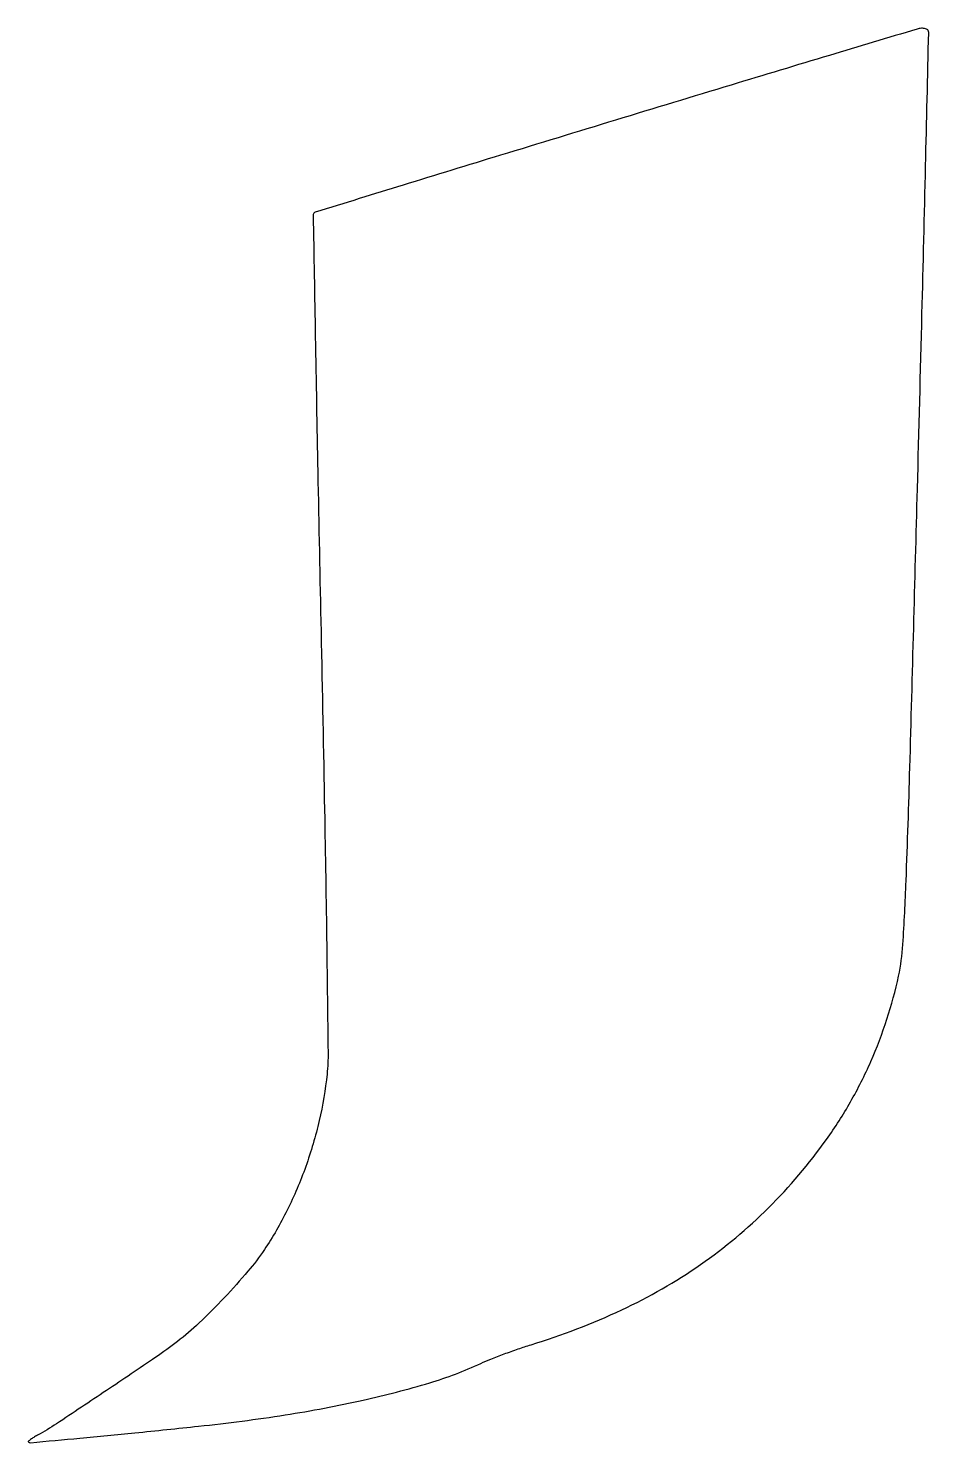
# Model space of a CAD drawing. Extents: x 0 to 282, y 0 to 444.
import ezdxf

# ---------------------------------------------------------------- set-up
doc = ezdxf.new("R2010")
doc.units = 0

msp = doc.modelspace()

# ---------------------------------------------------------------- linework, layer by layer
msp.add_lwpolyline([(184.299974, 415.111162, 0.000302), (148.146646, 404.080891, 0.0005), (117.630877, 394.71708, 0.000021), (90.081144, 386.231968, 0.122249), (89.622235, 385.955568, 0.203369), (89.431353, 385.483335, 0.000019), (90.088461, 347.220584, 0.00058), (90.865594, 304.918098, 0.000349), (91.880221, 254.762624, -0.00057), (92.987456, 198.810375, -0.001274), (93.672307, 156.276938, -0.000629), (94.083973, 122.79665, -0.029034), (93.761709, 115.947247, -0.030557), (91.320132, 101.388894, -0.028882), (87.090695, 86.953144, -0.029177), (81.280746, 73.253111, -0.032966), (74.116506, 60.894038, -0.028548), (68.981195, 54.115389, -0.013083), (61.568611, 45.858607, -0.013114), (53.647992, 37.915275, -0.025533), (46.858339, 32.084706, -0.015316), (40.029847, 27.128248, -0.001837), (24.583276, 16.706039, -0.001548), (8.89177, 6.272446, -0.020901), (2.988819, 2.718777, 0.012637), (1.766123, 2.009952, 0.02229), (0.799876, 1.355664, 0.019701), (0.117908, 0.805094, 0.44498), (0.114557, 0.579685, 0.213061), (0.777034, 0.353901, 0.000226), (16.268117, 1.78038, 0.002081), (33.485859, 3.446027, 0.001327), (53.5, 5.519989, 0.012117), (80.665971, 9.07553, 0.016166), (105.111828, 13.693465, 0.018141), (125.96401, 19.136057, 0.035543), (142, 25.220564, -0.01343), (145.145025, 26.575712, -0.00616), (149.31233, 28.180887, -0.006095), (153.742787, 29.763868, -0.008378), (157.76538, 31.071131, 0.034938), (186.201428, 42.012394, 0.042539), (210.921799, 56.237985, 0.043954), (232.217618, 73.996076, 0.04197), (250.445519, 95.46242, 0.025961), (257.984652, 107.271435, 0.025234), (264.337534, 119.908316, 0.025216), (269.389022, 133.130026, 0.025834), (273.03726, 146.687559, 0.037446), (274.397702, 156.603135, 0.005702), (275.398191, 176.560498, 0.002753), (276.577035, 212.077257, 0.000258), (278.951787, 299.5, 0.000301), (280.381265, 354.384672, 0.000499), (281.513754, 400.714062, 0.000019), (282.493952, 442.587706, 0.139436), (282.322214, 443.25, 0.135239), (282.033626, 443.530478, 0.052204), (281.514563, 443.748703, 0.046759), (280.870516, 443.879407, 0.042292), (280.190983, 443.894521, 0.057327), (278.857184, 443.656182, 0.000064), (251.325469, 435.395899, 0.000606), (220.537109, 426.113576, 0.000372)], format="xyb", close=True)

doc.saveas('drawing.dxf')
